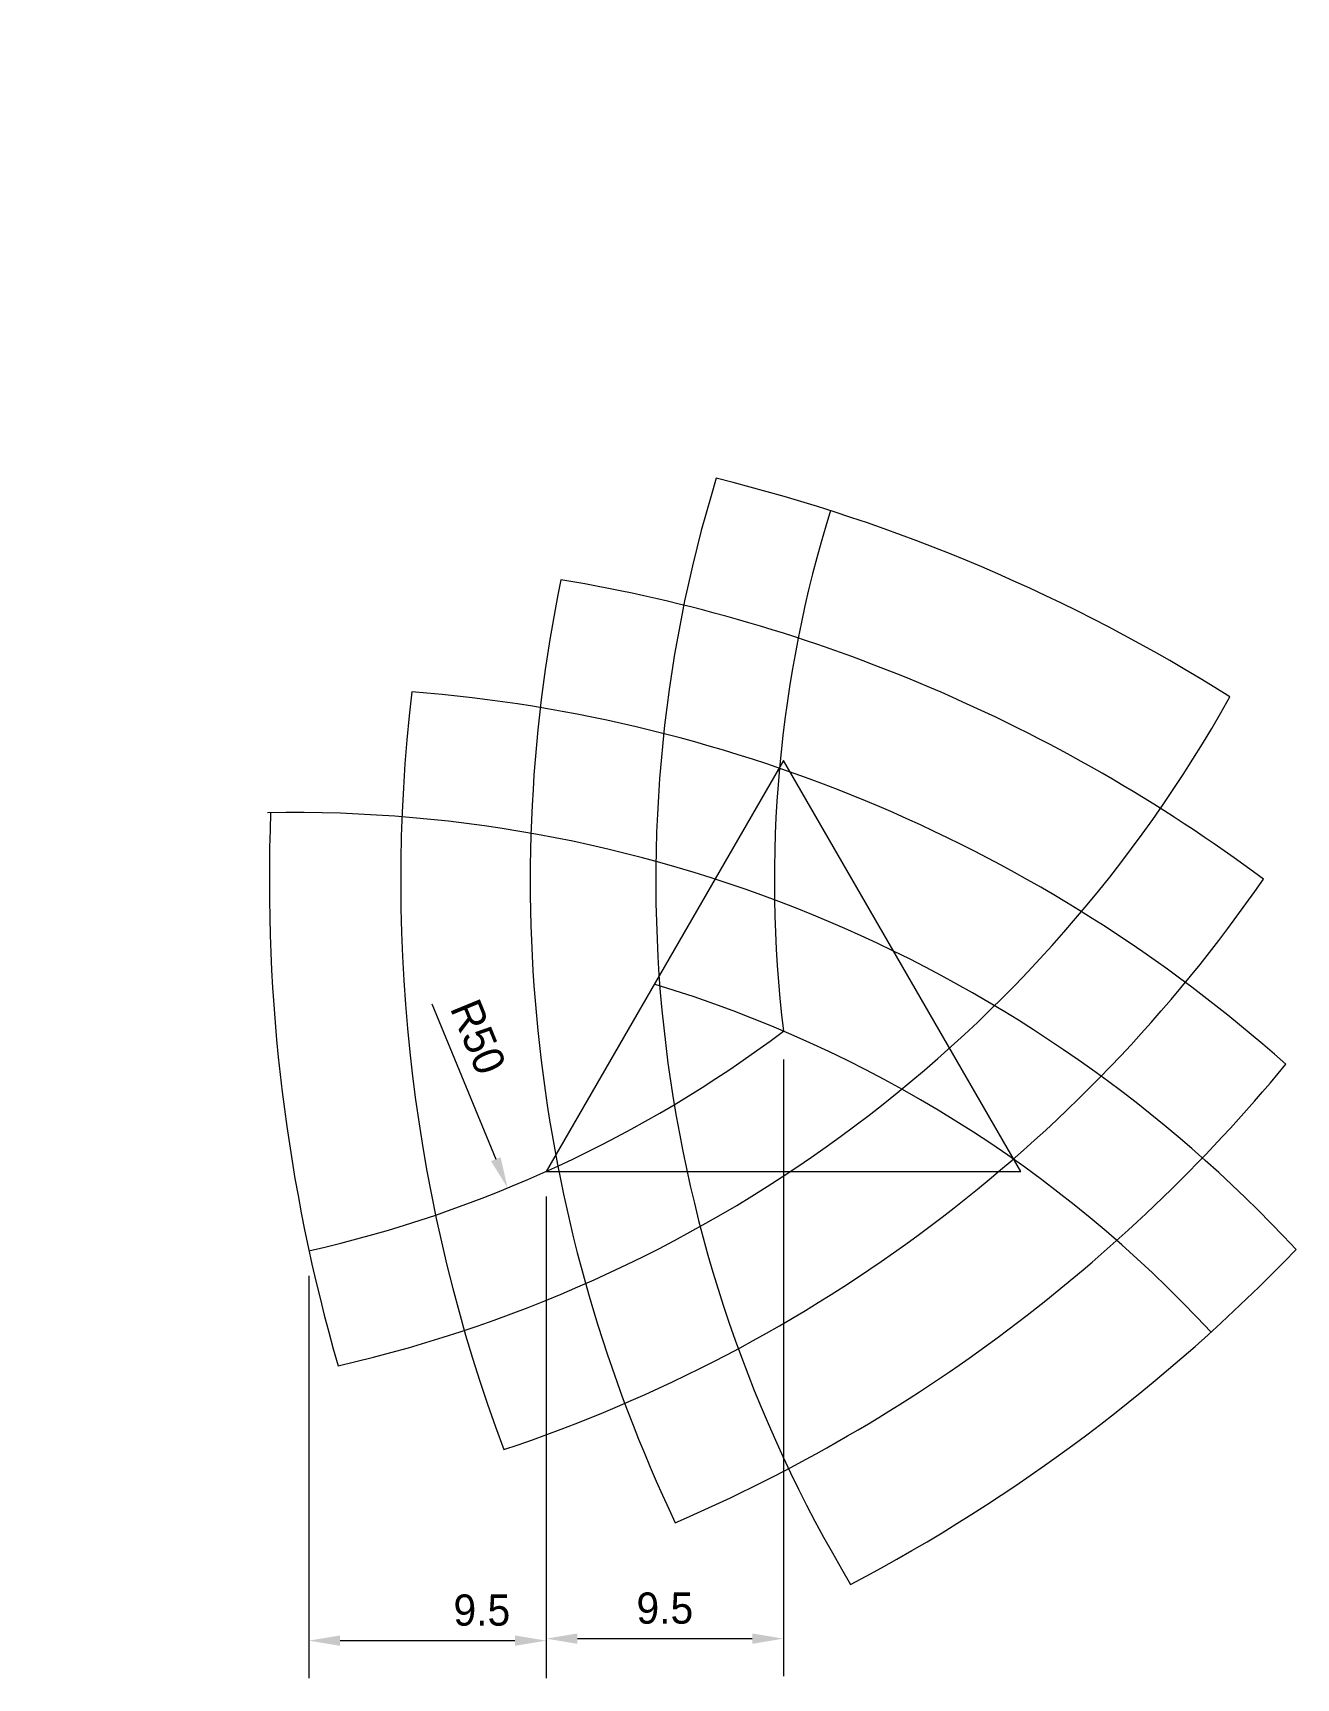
# Model space of a CAD drawing. Header units: centimetres. Extents: x 24725.5 to 24776, y 13460.5 to 13526.4.
import ezdxf

# ---------------------------------------------------------------- set-up
doc = ezdxf.new("R2010")
doc.units = ezdxf.units.CM
doc.header["$PDSIZE"] = -2
doc.layers.add('標註', color=7, linetype='Continuous', lineweight=15)
doc.styles.add('文2.5', font='', dxfattribs={"height": 2.5})
doc.styles.get('文2.5').set_extended_font_data('PMingLiU')
doc.dimstyles.new('DIM2.5', dxfattribs={"dimtxt": 2.5, "dimasz": 2.5, "dimexe": 3, "dimexo": 2, "dimgap": 1, "dimtad": 1, "dimdec": 1, "dimdsep": 46, "dimtxsty": '文2.5', "dimcen": 0, "dimclrd": 256, "dimclre": 256, "dimadec": 0, "dimazin": 0, "dimtfac": 1, "dimtdec": 1, "dimtmove": 0, "dimatfit": 3, "dimfxl": 1, "dimlwd": 15, "dimlwe": 15, "dimarcsym": 0})

# ---------------------------------------------------------------- blocks, each defined once
blk = doc.blocks.new('*D17')
at = {"layer": 'Defpoints', "color": 0, "transparency": 16777216}
for p in [(24746.019, 13480.829), (24736.519, 13477.648), (24746.019, 13462.041)]:
    blk.add_point(p, dxfattribs=at)
at = {"layer": '標註', "lineweight": 15, "transparency": 16777216}
for p, q in [((24746.019, 13479.829), (24746.019, 13460.541)), ((24736.519, 13476.648), (24736.519, 13460.541)), ((24737.769, 13462.041), (24744.769, 13462.041))]:
    blk.add_line(p, q, dxfattribs=at)
at = {"layer": '標註', "transparency": 16777216}
for points in [[(24737.769, 13462.25), (24737.769, 13461.833), (24736.519, 13462.041)], [(24744.769, 13462.25), (24744.769, 13461.833), (24746.019, 13462.041)]]:
    blk.add_solid(points, dxfattribs=at)
at = {"layer": '標註', "color": 0, "transparency": 16777216, "insert": (24743.445, 13463.257), "char_height": 1.25, "attachment_point": 5, "style": '文2.5'}
blk.add_mtext('9.5', dxfattribs=at)
blk = doc.blocks.new('*D18')
at = {"layer": 'Defpoints', "color": 0, "transparency": 16777216}
for p in [(24755.519, 13486.313), (24746.02, 13480.829), (24755.519, 13462.121)]:
    blk.add_point(p, dxfattribs=at)
at = {"layer": '標註', "lineweight": 15, "transparency": 16777216}
for p, q in [((24755.519, 13485.313), (24755.519, 13460.621)), ((24746.02, 13479.829), (24746.02, 13460.621)), ((24747.27, 13462.121), (24754.269, 13462.121))]:
    blk.add_line(p, q, dxfattribs=at)
at = {"layer": '標註', "transparency": 16777216}
for points in [[(24747.27, 13462.329), (24747.27, 13461.912), (24746.02, 13462.121)], [(24754.269, 13462.329), (24754.269, 13461.912), (24755.519, 13462.121)]]:
    blk.add_solid(points, dxfattribs=at)
at = {"layer": '標註', "color": 0, "transparency": 16777216, "insert": (24750.77, 13463.336), "char_height": 1.25, "attachment_point": 5, "style": '文2.5'}
blk.add_mtext('9.5', dxfattribs=at)
blk = doc.blocks.new('*D23')
at = {"layer": 'Defpoints', "color": 0, "transparency": 16777216}
for p in [(24725.474, 13526.419), (24744.478, 13480.165)]:
    blk.add_point(p, dxfattribs=at)
at = {"layer": '標註', "lineweight": 15, "transparency": 16777216}
blk.add_line((24741.449, 13487.537), (24744.003, 13481.321), dxfattribs=at)
at = {"layer": '標註', "transparency": 16777216}
blk.add_solid([(24744.195, 13481.4), (24743.81, 13481.242), (24744.478, 13480.165)], dxfattribs=at)
at = {"layer": '標註', "color": 0, "transparency": 16777216, "insert": (24743.296, 13486.218), "char_height": 1.25, "attachment_point": 5, "rotation": 292.33568, "style": '文2.5'}
blk.add_mtext('R50', dxfattribs=at)

msp = doc.modelspace()

# ---------------------------------------------------------------- linework, layer by layer
at = {"layer": '標註'}
msp.add_lwpolyline([(24746.019, 13480.829), (24765.019, 13480.829), (24755.519, 13497.283)], close=True, dxfattribs=at)
for centre, radius, start, end in [((24805.197, 13492.472), 54.791, 162.89658, 210.95095), ((24736.001, 13440.537), 70.098, 57.76707, 76.1098), ((24805.16, 13492.479), 50.006, 162.76093, 186.92995), ((24805.197, 13492.472), 59.815, 168.3781, 205.45472), ((24735.899, 13440.41), 65, 53.31648, 80.51634), ((24725.377, 13526.637), 54.988, 282.94016, 330.82579), ((24805.197, 13492.472), 65, 173.31648, 200.51634), ((24735.899, 13440.41), 59.815, 48.3781, 85.45472), ((24735.892, 13440.4), 54.803, 42.89929, 91.06978), ((24805.036, 13492.497), 70.098, 177.79311, 196.1098), ((24725.462, 13526.455), 59.815, 288.3781, 325.45472), ((24735.899, 13440.41), 50.044, 42.76551, 73.22041), ((24725.474, 13526.419), 50.006, 282.76093, 306.92995), ((24725.462, 13526.455), 65, 293.31648, 320.51634), ((24725.521, 13526.303), 70.098, 297.79486, 316.1098)]:
    msp.add_arc(centre, radius, start, end, dxfattribs=at)
for p in [(24756.106, 13502.189), (24755.356, 13496.972), (24755.16, 13491.704)]:
    msp.add_point(p, dxfattribs=at)

# ---------------------------------------------------------------- dimensions: what is measured, and where the dimension line sits
dim = msp.add_radius_dim(center=(24725.474, 13526.419), mpoint=(24744.478, 13480.165), dimstyle='DIM2.5', dxfattribs=at)
dim.commit()
dim.dimension.update_dxf_attribs({"geometry": '*D23', "text_midpoint": (24742.179, 13485.759), "dimtype": 164})
dim = msp.add_linear_dim(base=(24755.519, 13462.121), p1=(24746.02, 13480.829), p2=(24755.519, 13486.313), dimstyle='DIM2.5', dxfattribs=at)
dim.commit()
dim.dimension.update_dxf_attribs({"geometry": '*D18', "text_midpoint": (24750.77, 13463.336)})
dim = msp.add_linear_dim(base=(24746.019, 13462.041), p1=(24736.519, 13477.648), p2=(24746.019, 13480.829), dimstyle='DIM2.5', dxfattribs=at)
dim.commit()
dim.dimension.update_dxf_attribs({"geometry": '*D17', "text_midpoint": (24743.445, 13462.041), "dimtype": 160})

doc.saveas('drawing.dxf')
